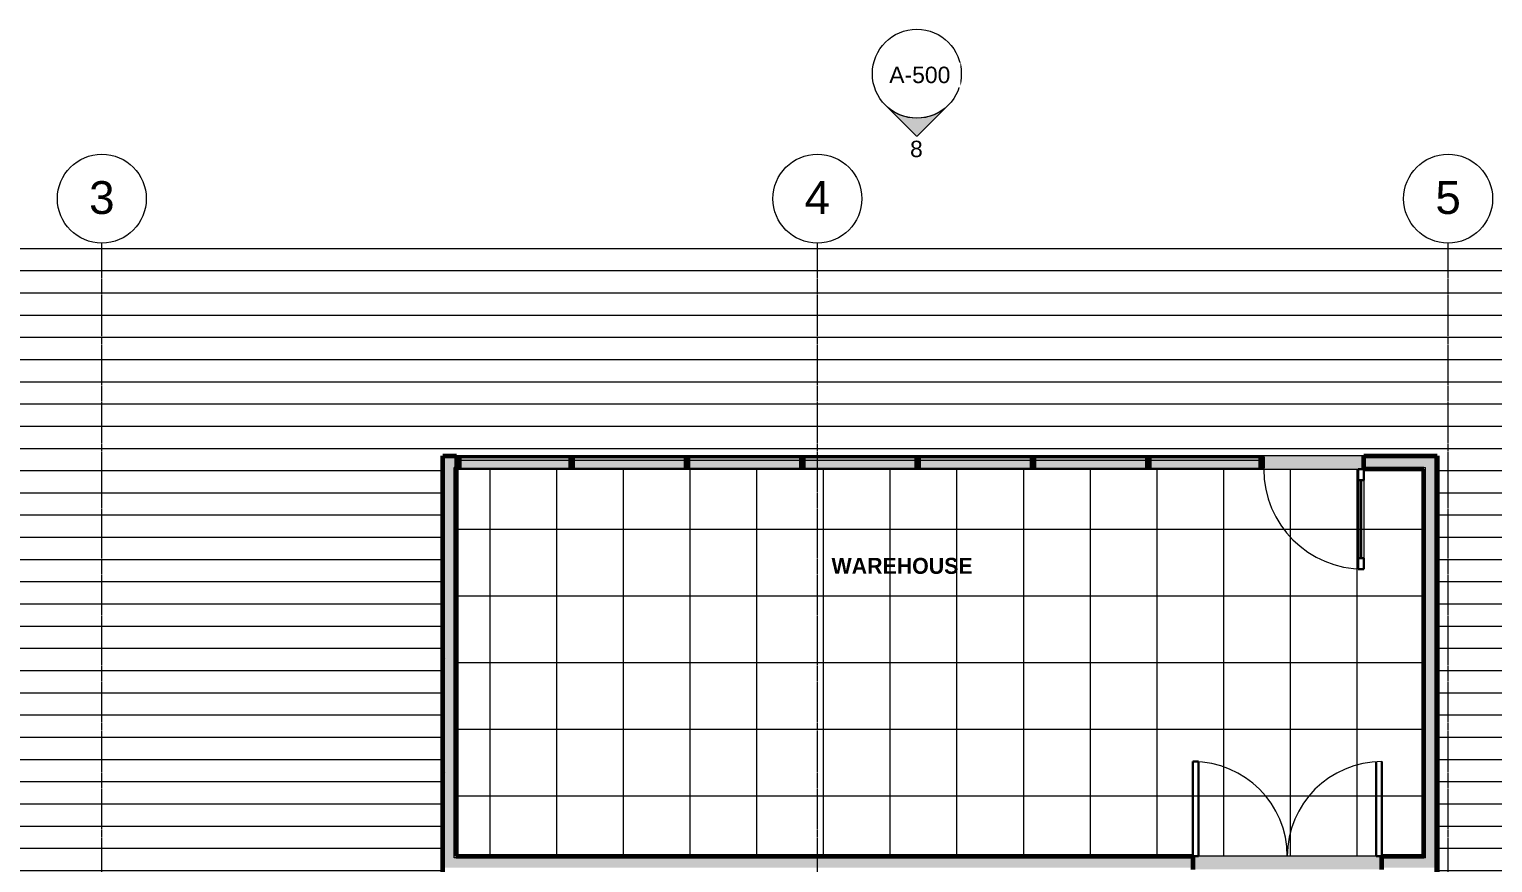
# Model space of a CAD drawing. Header units: inches. Extents: x 127 to 2210, y -1631 to -47.
# Drawn here: x 612 to 1138, y -347 to -47 of the extents above; entities that cross this region are included whole.
import ezdxf

# ---------------------------------------------------------------- set-up
doc = ezdxf.new("R2010")
doc.units = ezdxf.units.IN
doc.header["$MEASUREMENT"] = 0
doc.linetypes.add('Grid Line 1_2_', pattern=[0.875, 0.5, -0.125, 0.125, -0.125])
for name, color, linetype, lineweight in [('A-AREA-IDEN', 2, 'Continuous', 9), ('A-CLNG-PATT', 13, 'Continuous', 18), ('A-DOOR', 31, 'Continuous', 18), ('A-DOOR-GLAZ', 31, 'Continuous', 40), ('A-GLAZ-CURT', 52, 'Continuous', 9), ('A-GLAZ-CWMG', 51, 'Continuous', 9), ('A-ROOF-PATT', 132, 'Continuous', 18), ('A-WALL', 113, 'Continuous', 18), ('A-WALL-PATT', 111, 'Continuous', 60), ('G-ANNO-SYMB', 111, 'Continuous', 9), ('I-WALL', 2, 'Continuous', 18), ('S-GRID', 1, 'Continuous', 9), ('S-GRID-IDEN', 1, 'Continuous', 9)]:
    doc.layers.add(name, color=color, linetype=linetype, lineweight=lineweight)
doc.styles.add('Arial', font='arial.ttf', dxfattribs={"height": 5.901198})
doc.styles.add('Arial_1', font='arial.ttf', dxfattribs={"height": 11.802395})
doc.styles.add('Century Gothic_B', font='GOTHICB.TTF', dxfattribs={"height": 5.744479})
pattern_1 = [(0, (0, 0), (20.48, 5.12), [0.845, -14.515, 0.845, -14.515, -81.92]), (0, (0, 0), (20.48, 5.12), [-30.72, 0.845, -29.875, 0.845, -14.515, -35.84]), (0, (0, 0), (20.48, 5.12), [-76.8, 0.845, -9.395, 0.845, -24.755]), (120, (7.68, 2.56), (-14.67405, 15.1762), [0.845, -14.515, 0.845, -14.515, -81.92]), (120, (7.68, 2.56), (-14.67405, 15.1762), [-30.72, 0.845, -29.875, 0.845, -14.515, -35.84]), (120, (7.68, 2.56), (-14.67405, 15.1762), [-76.8, 0.845, -9.395, 0.845, -24.755]), (240, (10.24, 12.8), (-5.80595, -20.2962), [0.845, -14.515, 0.845, -14.515, -81.92]), (240, (10.24, 12.8), (-5.80595, -20.2962), [-30.72, 0.845, -29.875, 0.845, -14.515, -35.84]), (240, (10.24, 12.8), (-5.80595, -20.2962), [-76.8, 0.845, -9.395, 0.845, -24.755])]

# ---------------------------------------------------------------- blocks, each defined once
blk = doc.blocks.new('Grid - Grid Head - Circle-50561-REFLECTED CEILING PLAN - OFFICE ANNEX')
at = {"layer": 'S-GRID-IDEN', "color": 7}
blk.add_circle((0, 0), 0.25, dxfattribs=at)
blk = doc.blocks.new('Open Source Metal Building_Exterior_rvt-1-REFLECTED CEILING PLAN - OFFICE ANNEX')
at = {"layer": 'A-ROOF-PATT', "lineweight": 9}
h = blk.add_hatch(dxfattribs=at)
h.set_pattern_fill('FP_35', style=0, pattern_type=2)
h.set_pattern_definition([(180, (-24239.079, 22238.23), (1e-15, 7.993), [])])
h.paths.add_polyline_path([(2047.37, -700.56), (2210.16, -700.56), (2210.16, -698.96), (2044.81, -698.96), (2044.81, -700.56), (2046.41, -700.56)], flags=0)
h.paths.add_polyline_path([(647.43, -700.56), (891.64, -700.56), (891.64, -698.96), (641.67, -698.96), (641.67, -700.56)], flags=0)
h.paths.add_polyline_path([(366.33, -700.56), (367.94, -700.56), (367.94, -698.96), (126.52, -698.96), (126.52, -700.56), (354.41, -700.56)], flags=0)
h.paths.add_polyline_path([(379.19, -700.56), (379.69, -700.56), (379.69, -698.96), (379.19, -698.96)], flags=0)
h.paths.add_polyline_path([(634.17, -700.56), (634.17, -698.96), (627.56, -698.96), (627.56, -700.56)], flags=0)
h.paths.add_polyline_path([(622.81, -700.56), (622.81, -698.96), (387.19, -698.96), (387.19, -700.56), (582.31, -700.56)], flags=0)
h.paths.add_polyline_path([(2014.82, -687.71), (2028.94, -687.7), (2029.14, -687.21), (2029.14, -679.73), (2028.94, -679.24), (2028.45, -679.04), (2024.31, -679.04), (2024.31, -678.48), (2034.31, -678.48), (2034.31, -679.04), (2030.17, -679.04), (2029.68, -679.24), (2029.48, -679.73), (2029.48, -687.21), (2029.71, -687.71), (2210.16, -687.71), (2210.16, -119.95), (126.52, -119.95), (126.52, -687.71), (383.06, -687.7), (383.27, -687.21), (383.27, -679.73), (383.06, -679.24), (382.58, -679.04), (378.44, -679.04), (378.44, -678.48), (388.44, -678.48), (388.44, -679.04), (384.3, -679.04), (383.81, -679.24), (383.61, -679.73), (383.61, -687.21), (383.84, -687.71), (637.54, -687.7), (637.75, -687.21), (637.75, -679.73), (637.54, -679.24), (637.05, -679.04), (632.92, -679.04), (632.92, -678.48), (642.92, -678.48), (642.92, -679.04), (638.78, -679.04), (638.29, -679.24), (638.09, -679.73), (638.09, -687.21), (638.32, -687.71), (760.61, -687.71), (760.61, -200.84), (1118.36, -200.84), (1118.36, -448.84), (1039.36, -448.84), (1039.36, -571.59), (1118.36, -571.59), (1118.36, -678.48), (1127.35, -678.48), (1127.35, -679.04), (1123.21, -679.04), (1122.73, -679.24), (1122.52, -679.73), (1122.52, -687.21), (1122.75, -687.71), (1348.98, -687.7), (1349.18, -687.21), (1349.18, -679.73), (1348.98, -679.24), (1348.49, -679.04), (1344.35, -679.04), (1344.35, -678.48), (1354.35, -678.48), (1354.35, -679.04), (1350.21, -679.04), (1349.73, -679.24), (1349.52, -679.73), (1349.52, -687.21), (1349.75, -687.71), (1591.98, -687.7), (1592.18, -687.21), (1592.18, -679.73), (1591.98, -679.24), (1591.49, -679.04), (1587.35, -679.04), (1587.35, -678.48), (1597.35, -678.48), (1597.35, -679.04), (1593.21, -679.04), (1592.73, -679.24), (1592.52, -679.73), (1592.52, -687.21), (1592.75, -687.71), (1800.56, -687.7), (1800.77, -687.21), (1800.77, -679.73), (1800.56, -679.24), (1800.08, -679.04), (1795.94, -679.04), (1795.94, -678.48), (1805.94, -678.48), (1805.94, -679.04), (1801.8, -679.04), (1801.31, -679.24), (1801.11, -679.73), (1801.11, -687.21), (1801.34, -687.71), (1949.7, -687.71)], flags=0)
h.paths.add_polyline_path([(1014.73, -687.71), (1113.61, -687.71), (1113.61, -675.59), (765.36, -675.59), (765.36, -687.71), (895.02, -687.7), (895.23, -687.21), (895.23, -679.73), (895.02, -679.24), (894.53, -679.04), (890.39, -679.04), (890.39, -678.48), (900.39, -678.48), (900.39, -679.04), (896.26, -679.04), (895.77, -679.24), (895.56, -679.73), (895.56, -687.21), (895.79, -687.71), (1011.23, -687.71)], flags=0)
h.paths.add_polyline_path([(1121.95, -687.71), (1121.98, -687.7), (1122.18, -687.21), (1122.18, -679.73), (1121.98, -679.24), (1121.49, -679.04), (1118.36, -679.04), (1118.36, -687.71), (1121.49, -687.71)], flags=0)
at = {"layer": 'S-GRID', "linetype": 'Grid Line 1_2_'}
for p, q in [((637.92, -1631.19), (637.92, -124.28)), ((895.39, -1631.19), (895.39, -124.28)), ((1122.35, -1631.19), (1122.35, -124.28))]:
    blk.add_line(p, q, dxfattribs=at)
at = {"layer": 'S-GRID-IDEN', "char_height": 11.8, "width": 10.944, "attachment_point": 2, "line_spacing_factor": 0.938532, "style": 'Arial_1', "bg_fill": 3, "box_fill_scale": 1.25, "bg_fill_color": 0, "bg_fill_transparency": 0}
for s, insert in [('3', (637.91, -101.98)), ('4', (895.39, -101.98)), ('5', (1122.35, -101.98))]:
    blk.add_mtext(s, dxfattribs=dict(at, insert=insert))
at = {"color": 10, "lineweight": 5, "xscale": 63.99999999999997, "yscale": 63.99999999999997, "zscale": 63.99999999999997}
for p in [(637.92, -108.28), (895.39, -108.28), (1122.35, -108.28)]:
    blk.add_blockref('Grid - Grid Head - Circle-50561-REFLECTED CEILING PLAN - OFFICE ANNEX', p, dxfattribs=at)
blk = doc.blocks.new('System Panel - Glazed-700942-REFLECTED CEILING PLAN - OFFICE ANNEX')
at = {"layer": 'A-GLAZ-CURT'}
blk.add_hatch(color=256, dxfattribs=at).paths.add_polyline_path([(19.625, 0.75), (19.625, 1.75), (-19.625, 1.75), (-19.625, 0.75)], flags=0)
at = {"layer": 'A-GLAZ-CURT', "lineweight": 18}
for p, q in [((-19.625, 0.75), (-19.625, 1.75)), ((-19.625, 1.75), (19.625, 1.75)), ((19.625, 0.75), (-19.625, 0.75)), ((19.625, 1.75), (19.625, 0.75))]:
    blk.add_line(p, q, dxfattribs=at)
blk = doc.blocks.new('Rectangular Mullion - 2_5_ x 5_ rectangular-700938-REFLECTED CEILING PLAN - OFFICE ANNEX')
at = {"layer": 'A-GLAZ-CWMG'}
h = blk.add_hatch(color=256, dxfattribs=at)
h.paths.add_polyline_path([(1054.48, -205.21), (1054.48, -202.46), (1015.23, -202.46), (1015.23, -205.21)], flags=0)
h.paths.add_polyline_path([(1054.48, -201.46), (1054.48, -201.21), (1015.23, -201.21), (1015.23, -201.46)], flags=0)
for p, q in [((1015.23, -201.21), (1054.48, -201.21)), ((1015.23, -205.21), (1054.48, -205.21))]:
    blk.add_line(p, q, dxfattribs=at)
blk = doc.blocks.new('Rectangular Mullion - 2_5_ x 5_ rectangular-613860-REFLECTED CEILING PLAN - OFFICE ANNEX')
at = {"layer": 'A-GLAZ-CWMG'}
blk.add_hatch(color=256, dxfattribs=at).paths.add_polyline_path([(0, 2), (0, -2), (-1.5, -2), (-1.5, 2)], flags=0)
at = {"layer": 'A-GLAZ-CWMG', "lineweight": 30}
for p, q in [((0, 2), (-1.5, 2)), ((-1.5, 2), (-1.5, -2)), ((0, -2), (0, 2)), ((-1.5, -2), (0, -2))]:
    blk.add_line(p, q, dxfattribs=at)
blk = doc.blocks.new('Rectangular Mullion - 2_5_ x 5_ rectangular-613861-REFLECTED CEILING PLAN - OFFICE ANNEX')
at = {"layer": 'A-GLAZ-CWMG'}
blk.add_hatch(color=256, dxfattribs=at).paths.add_polyline_path([(-1.5, 2), (-1.5, -2), (0, -2), (0, 2)], flags=0)
at = {"layer": 'A-GLAZ-CWMG', "lineweight": 30}
for p, q in [((-1.5, 2), (0, 2)), ((-1.5, -2), (-1.5, 2)), ((0, 2), (0, -2)), ((0, -2), (-1.5, -2))]:
    blk.add_line(p, q, dxfattribs=at)
blk = doc.blocks.new('System Panel - Glazed-700943-REFLECTED CEILING PLAN - OFFICE ANNEX')
at = {"layer": 'A-GLAZ-CURT'}
blk.add_hatch(color=256, dxfattribs=at).paths.add_polyline_path([(20, 0.75), (20, 1.75), (-20, 1.75), (-20, 0.75)], flags=0)
at = {"layer": 'A-GLAZ-CURT', "lineweight": 18}
for p, q in [((-20, 0.75), (-20, 1.75)), ((-20, 1.75), (20, 1.75)), ((20, 0.75), (-20, 0.75)), ((20, 1.75), (20, 0.75))]:
    blk.add_line(p, q, dxfattribs=at)
blk = doc.blocks.new('System Panel - Glazed-700944-REFLECTED CEILING PLAN - OFFICE ANNEX')
at = {"layer": 'A-GLAZ-CURT'}
blk.add_hatch(color=256, dxfattribs=at).paths.add_polyline_path([(20, 0.75), (20, 1.75), (-20, 1.75), (-20, 0.75)], flags=0)
at = {"layer": 'A-GLAZ-CURT', "lineweight": 18}
for p, q in [((-20, 0.75), (-20, 1.75)), ((-20, 1.75), (20, 1.75)), ((20, 0.75), (-20, 0.75)), ((20, 1.75), (20, 0.75))]:
    blk.add_line(p, q, dxfattribs=at)
blk = doc.blocks.new('Rectangular Mullion - 2_5_ x 5_ rectangular-700940-REFLECTED CEILING PLAN - OFFICE ANNEX')
at = {"layer": 'A-GLAZ-CWMG'}
h = blk.add_hatch(color=256, dxfattribs=at)
h.paths.add_polyline_path([(847.73, -205.21), (847.73, -202.46), (807.73, -202.46), (807.73, -205.21)], flags=0)
h.paths.add_polyline_path([(847.73, -201.46), (847.73, -201.21), (807.73, -201.21), (807.73, -201.46)], flags=0)
for p, q in [((807.73, -201.21), (847.73, -201.21)), ((807.73, -205.21), (847.73, -205.21))]:
    blk.add_line(p, q, dxfattribs=at)
blk = doc.blocks.new('Rectangular Mullion - 2_5_ x 5_ rectangular-613858-REFLECTED CEILING PLAN - OFFICE ANNEX')
at = {"layer": 'A-GLAZ-CWMG'}
blk.add_hatch(color=256, dxfattribs=at).paths.add_polyline_path([(0.75, 2), (0.75, -2), (-0.75, -2), (-0.75, 2)], flags=0)
at = {"layer": 'A-GLAZ-CWMG', "lineweight": 30}
for p, q in [((0.75, 2), (-0.75, 2)), ((-0.75, 2), (-0.75, -2)), ((0.75, -2), (0.75, 2)), ((-0.75, -2), (0.75, -2))]:
    blk.add_line(p, q, dxfattribs=at)
blk = doc.blocks.new('Single-Glass 1 - 36_ x 84_-564716-REFLECTED CEILING PLAN - OFFICE ANNEX')
at = {"layer": 'A-DOOR', "lineweight": 30}
for p, q in [((16, -2.375), (16, -6.375)), ((18, -2.375), (16, -2.375)), ((18, -2.375), (18, -6.375)), ((16, -6.375), (18, -6.375)), ((16, -34.375), (16, -38.375)), ((16, -34.375), (18, -34.375)), ((18, -34.375), (18, -38.375)), ((18, -38.375), (16, -38.375))]:
    blk.add_line(p, q, dxfattribs=at)
at = {"layer": 'A-DOOR', "lineweight": 9}
for p, q in [((16, -6.375), (16, -34.375)), ((18, -6.375), (18, -34.375))]:
    blk.add_line(p, q, dxfattribs=at)
blk.add_arc((18, -2.375), 36, 180, 270, dxfattribs=at)
at = {"layer": 'A-DOOR-GLAZ'}
blk.add_line((17, -34.375), (17, -6.375), dxfattribs=at)
blk = doc.blocks.new('Double-Flush - 68_ x 80_-701900-REFLECTED CEILING PLAN - OFFICE ANNEX')
at = {"layer": 'A-DOOR', "lineweight": 30}
for p, q in [((-34, 36.38), (-32, 36.38)), ((-34, 2.38), (-34, 36.38)), ((-32, 2.38), (-32, 36.38)), ((32, 2.38), (32, 36.32)), ((34, 2.38), (34, 36.38)), ((-34, 2.38), (-32, 2.38)), ((34, 2.38), (32, 2.38))]:
    blk.add_line(p, q, dxfattribs=at)
at = {"layer": 'A-DOOR', "lineweight": 9}
for centre, start, end in [((-34, 2.38), 0, 90), ((34, 2.38), 90, 180)]:
    blk.add_arc(centre, 34, start, end, dxfattribs=at)
blk = doc.blocks.new('Elevation - Filled Arrow-152140-REFLECTED CEILING PLAN - OFFICE ANNEX')
at = {"layer": 'G-ANNO-SYMB'}
blk.add_circle((0, 0), 0.25, dxfattribs=at)
blk = doc.blocks.new('Elevation - Filled Arrow-151867-REFLECTED CEILING PLAN - OFFICE ANNEX')
at = {"layer": 'G-ANNO-SYMB'}
h = blk.add_hatch(color=256, dxfattribs=at)
edge = h.paths.add_edge_path(flags=0)
edge.add_line((0, 0.3536), (0.1768, 0.1768))
edge.add_arc((0, 0), 0.25, 45, 135)
edge.add_line((-0.1768, 0.1768), (0, 0.3536))
for p, q in [((0, 0.3536), (-0.1768, 0.1768)), ((0, 0.3536), (-0.1768, 0.1768)), ((0.1768, 0.1768), (0, 0.3536)), ((0.1768, 0.1768), (0, 0.3536))]:
    blk.add_line(p, q, dxfattribs=at)
blk.add_arc((0, 0), 0.25, 45, 135, dxfattribs=at)

msp = doc.modelspace()

# ---------------------------------------------------------------- hatches: boundary and pattern name
at = {"layer": 'A-CLNG-PATT'}
h = msp.add_hatch(dxfattribs=at)
h.set_pattern_fill('FP_30', color=256, style=0, pattern_type=2)
h.set_pattern_definition([(180, (945.61, -275.21), (3e-15, 24), []), (90, (945.61, -275.21), (24, -1e-15), [])])
h.paths.add_polyline_path([(777.65, -344.84), (1113.61, -344.84), (1113.61, -205.59), (765.36, -205.59), (765.36, -344.84)], flags=0)
at = {"layer": 'A-WALL-PATT', "lineweight": 9}
h = msp.add_hatch(dxfattribs=at)
h.set_pattern_fill('FP_1', color=256, style=0, pattern_type=2)
h.set_pattern_definition(pattern_1)
h.paths.add_polyline_path([(760.61, -344.84), (761.23, -344.84), (761.23, -200.84), (760.61, -200.84), (760.61, -327.39)], flags=0)
h = msp.add_hatch(dxfattribs=at)
h.set_pattern_fill('FP_1', color=256, style=0, pattern_type=2)
h.set_pattern_definition(pattern_1)
h.paths.add_polyline_path([(765.36, -345.46), (765.36, -204.96), (764.73, -204.96), (764.73, -345.46)], flags=0)
h = msp.add_hatch(dxfattribs=at)
h.set_pattern_fill('FP_1', color=256, style=0, pattern_type=2)
h.set_pattern_definition(pattern_1)
h.paths.add_polyline_path([(1113.61, -345.46), (1114.23, -345.46), (1114.23, -204.96), (1113.61, -204.96), (1113.61, -344.84)], flags=0)
h = msp.add_hatch(dxfattribs=at)
h.set_pattern_fill('FP_1', color=256, style=0, pattern_type=2)
h.set_pattern_definition(pattern_1)
h.paths.add_polyline_path([(1117.73, -344.84), (1118.36, -344.84), (1118.36, -200.84), (1117.73, -200.84), (1117.73, -327.39)], flags=0)
h = msp.add_hatch(dxfattribs=at)
h.set_pattern_fill('FP_1', color=256, style=0, pattern_type=2)
h.set_pattern_definition(pattern_1)
h.paths.add_polyline_path([(761.23, -345.46), (761.23, -344.84), (760.61, -344.84), (760.61, -345.46)], flags=0)
h.paths.add_polyline_path([(765.36, -345.46), (1030.48, -345.46), (1030.48, -344.84), (765.36, -344.84)], flags=0)
h.paths.add_polyline_path([(1098.48, -345.46), (1113.61, -345.46), (1113.61, -344.84), (1098.48, -344.84)], flags=0)
h.paths.add_polyline_path([(1117.73, -345.46), (1118.36, -345.46), (1118.36, -344.84), (1117.73, -344.84)], flags=0)
h = msp.add_hatch(dxfattribs=at)
h.set_pattern_fill('FP_1', color=256, style=0, pattern_type=2)
h.set_pattern_definition(pattern_1)
h.paths.add_polyline_path([(760.61, -688.46), (761.23, -688.46), (761.23, -345.46), (760.61, -345.46), (760.61, -638.53)], flags=0)
h = msp.add_hatch(dxfattribs=at)
h.set_pattern_fill('FP_1', color=256, style=0, pattern_type=2)
h.set_pattern_definition(pattern_1)
h.paths.add_polyline_path([(1117.73, -448.21), (1118.36, -448.21), (1118.36, -345.46), (1117.73, -345.46), (1117.73, -444.71)], flags=0)
at = {"layer": 'I-WALL', "lineweight": 5}
for points in [[(761.23, -345.46), (764.73, -345.46), (764.73, -201.46), (761.23, -201.46), (761.23, -344.84)], [(1091.98, -205.59), (1091.98, -200.84), (1055.98, -200.84), (1055.98, -205.59)], [(1114.23, -345.46), (1117.73, -345.46), (1117.73, -201.46), (1114.23, -201.46), (1114.23, -344.84)], [(1098.48, -349.59), (1098.48, -344.84), (1030.48, -344.84), (1030.48, -349.59), (1095.78, -349.59)]]:
    msp.add_hatch(color=256, dxfattribs=at).paths.add_polyline_path(points, flags=0)
h = msp.add_hatch(color=256, dxfattribs=at)
h.paths.add_polyline_path([(1114.23, -204.96), (1114.23, -201.46), (1091.98, -201.46), (1091.98, -204.96), (1113.61, -204.96)], flags=0)
h.paths.add_polyline_path([(764.73, -204.96), (765.48, -204.96), (765.48, -201.46), (764.73, -201.46)], flags=0)
h = msp.add_hatch(color=256, dxfattribs=at)
h.paths.add_polyline_path([(1054.48, -205.59), (1055.98, -205.59), (1055.98, -205.21), (765.48, -205.21), (765.48, -205.59), (1015.23, -205.59)], flags=0)
h.paths.add_polyline_path([(1055.98, -201.21), (1055.98, -200.84), (765.48, -200.84), (765.48, -201.21), (1054.48, -201.21)], flags=0)
h = msp.add_hatch(color=256, dxfattribs=at)
h.paths.add_polyline_path([(761.23, -348.96), (1030.48, -348.96), (1030.48, -345.46), (761.23, -345.46)], flags=0)
h.paths.add_polyline_path([(1117.73, -348.96), (1117.73, -345.46), (1098.48, -345.46), (1098.48, -348.96), (1114.23, -348.96)], flags=0)

# ---------------------------------------------------------------- linework, layer by layer
at = {"layer": 'A-WALL'}
for p, q in [((761.23, -688.46), (761.23, -201.46)), ((765.48, -201.46), (761.23, -201.46)), ((764.73, -345.46), (764.73, -204.96)), ((765.48, -204.96), (764.73, -204.96)), ((1091.98, -201.46), (1117.73, -201.46)), ((1091.98, -204.96), (1114.23, -204.96)), ((1114.23, -345.46), (1114.23, -204.96)), ((1117.73, -448.21), (1117.73, -201.46)), ((1030.48, -345.46), (764.73, -345.46)), ((765.36, -344.84), (765.36, -345.46)), ((1114.23, -345.46), (1098.48, -345.46)), ((1113.61, -344.84), (1113.61, -345.46))]:
    msp.add_line(p, q, dxfattribs=at)
at = {"layer": 'I-WALL', "lineweight": 60}
for p, q in [((760.61, -688.46), (760.61, -200.84)), ((760.61, -200.84), (765.48, -200.84)), ((765.48, -200.84), (765.48, -205.59)), ((1091.98, -205.59), (1091.98, -200.84)), ((1091.98, -200.84), (1118.36, -200.84)), ((1118.36, -200.84), (1118.36, -448.84)), ((765.36, -205.59), (765.36, -344.84)), ((765.48, -205.59), (765.36, -205.59)), ((1113.61, -205.59), (1091.98, -205.59)), ((1113.61, -344.84), (1113.61, -205.59)), ((765.36, -344.84), (1030.48, -344.84)), ((1030.48, -344.84), (1030.48, -349.59)), ((1098.48, -344.84), (1113.61, -344.84)), ((1098.48, -349.59), (1098.48, -344.84))]:
    msp.add_line(p, q, dxfattribs=at)
at = {"layer": 'I-WALL'}
for p, q in [((1091.98, -200.84), (765.48, -200.84)), ((1055.98, -201.21), (1055.98, -200.84)), ((1055.98, -205.59), (1055.98, -205.21)), ((765.48, -205.59), (1091.98, -205.59)), ((1098.48, -344.84), (1030.48, -344.84))]:
    msp.add_line(p, q, dxfattribs=at)

# ---------------------------------------------------------------- block references
at = {"layer": 'A-DOOR'}
for name, p in [('Single-Glass 1 - 36_ x 84_-564716-REFLECTED CEILING PLAN - OFFICE ANNEX', (1073.98, -203.21)), ('Double-Flush - 68_ x 80_-701900-REFLECTED CEILING PLAN - OFFICE ANNEX', (1064.48, -347.21))]:
    msp.add_blockref(name, p, dxfattribs=at)
at = {"layer": 'A-GLAZ-CURT'}
for name, p in [('System Panel - Glazed-700942-REFLECTED CEILING PLAN - OFFICE ANNEX', (786.61, -203.21)), ('System Panel - Glazed-700943-REFLECTED CEILING PLAN - OFFICE ANNEX', (827.73, -203.21)), ('System Panel - Glazed-700943-REFLECTED CEILING PLAN - OFFICE ANNEX', (869.23, -203.21)), ('System Panel - Glazed-700943-REFLECTED CEILING PLAN - OFFICE ANNEX', (910.73, -203.21)), ('System Panel - Glazed-700943-REFLECTED CEILING PLAN - OFFICE ANNEX', (952.23, -203.21)), ('System Panel - Glazed-700944-REFLECTED CEILING PLAN - OFFICE ANNEX', (993.73, -203.21)), ('System Panel - Glazed-700942-REFLECTED CEILING PLAN - OFFICE ANNEX', (1034.86, -203.21))]:
    msp.add_blockref(name, p, dxfattribs=at)
at = {"layer": 'A-GLAZ-CWMG', "rotation": 180}
msp.add_blockref('Rectangular Mullion - 2_5_ x 5_ rectangular-613861-REFLECTED CEILING PLAN - OFFICE ANNEX', (765.48, -203.21), dxfattribs=at)
at = {"layer": 'A-GLAZ-CWMG'}
for name, p in [('Rectangular Mullion - 2_5_ x 5_ rectangular-700938-REFLECTED CEILING PLAN - OFFICE ANNEX', (-248.25, 0)), ('Rectangular Mullion - 2_5_ x 5_ rectangular-700940-REFLECTED CEILING PLAN - OFFICE ANNEX', (0, 0)), ('Rectangular Mullion - 2_5_ x 5_ rectangular-700940-REFLECTED CEILING PLAN - OFFICE ANNEX', (41.5, 0)), ('Rectangular Mullion - 2_5_ x 5_ rectangular-700940-REFLECTED CEILING PLAN - OFFICE ANNEX', (83, 0)), ('Rectangular Mullion - 2_5_ x 5_ rectangular-700940-REFLECTED CEILING PLAN - OFFICE ANNEX', (124.5, 0)), ('Rectangular Mullion - 2_5_ x 5_ rectangular-700940-REFLECTED CEILING PLAN - OFFICE ANNEX', (166, 0)), ('Rectangular Mullion - 2_5_ x 5_ rectangular-700938-REFLECTED CEILING PLAN - OFFICE ANNEX', (0, 0))]:
    msp.add_blockref(name, p, dxfattribs=at)
at = {"layer": 'A-GLAZ-CWMG', "extrusion": (0, 0, -1), "rotation": 180}
for name, p in [('Rectangular Mullion - 2_5_ x 5_ rectangular-613858-REFLECTED CEILING PLAN - OFFICE ANNEX', (-806.98, -203.21)), ('Rectangular Mullion - 2_5_ x 5_ rectangular-613858-REFLECTED CEILING PLAN - OFFICE ANNEX', (-848.48, -203.21)), ('Rectangular Mullion - 2_5_ x 5_ rectangular-613858-REFLECTED CEILING PLAN - OFFICE ANNEX', (-889.98, -203.21)), ('Rectangular Mullion - 2_5_ x 5_ rectangular-613858-REFLECTED CEILING PLAN - OFFICE ANNEX', (-931.48, -203.21)), ('Rectangular Mullion - 2_5_ x 5_ rectangular-613858-REFLECTED CEILING PLAN - OFFICE ANNEX', (-972.98, -203.21)), ('Rectangular Mullion - 2_5_ x 5_ rectangular-613858-REFLECTED CEILING PLAN - OFFICE ANNEX', (-1014.48, -203.21)), ('Rectangular Mullion - 2_5_ x 5_ rectangular-613860-REFLECTED CEILING PLAN - OFFICE ANNEX', (-1055.98, -203.21))]:
    msp.add_blockref(name, p, dxfattribs=at)
at = {"layer": 'G-ANNO-SYMB', "xscale": 63.99999999999997, "yscale": 63.99999999999997, "zscale": 63.99999999999997}
msp.add_blockref('Elevation - Filled Arrow-152140-REFLECTED CEILING PLAN - OFFICE ANNEX', (931.18, -63.33), dxfattribs=at)
at = {"layer": 'G-ANNO-SYMB', "extrusion": (0, 0, -1), "xscale": 63.99999999999997, "yscale": 63.99999999999997, "zscale": 63.99999999999997, "rotation": 180}
msp.add_blockref('Elevation - Filled Arrow-151867-REFLECTED CEILING PLAN - OFFICE ANNEX', (-931.18, -63.33), dxfattribs=at)

# ---------------------------------------------------------------- texts
at = {"layer": 'A-AREA-IDEN', "insert": (925.87, -237.52), "char_height": 5.744, "width": 56.808, "attachment_point": 2, "line_spacing_factor": 0.984796, "style": 'Century Gothic_B'}
msp.add_mtext('WAREHOUSE', dxfattribs=at)

# ---------------------------------------------------------------- next in the draw order: texts
at = {"layer": 'G-ANNO-SYMB', "attachment_point": 2, "line_spacing_factor": 0.938532, "style": 'Arial', "bg_fill": 3, "box_fill_scale": 1.25, "bg_fill_color": 0, "bg_fill_transparency": 0}
for s, insert, char_height, width in [('A-500', (932.24, -60.79), 5.901, 26.208), ('8', (931.02, -87.43), 5.9, 5.472)]:
    msp.add_mtext(s, dxfattribs=dict(at, insert=insert, char_height=char_height, width=width))

# ---------------------------------------------------------------- next in the draw order: block references
at = {"lineweight": 5}
msp.add_blockref('Open Source Metal Building_Exterior_rvt-1-REFLECTED CEILING PLAN - OFFICE ANNEX', (0, 0), dxfattribs=at)

doc.saveas('drawing.dxf')
